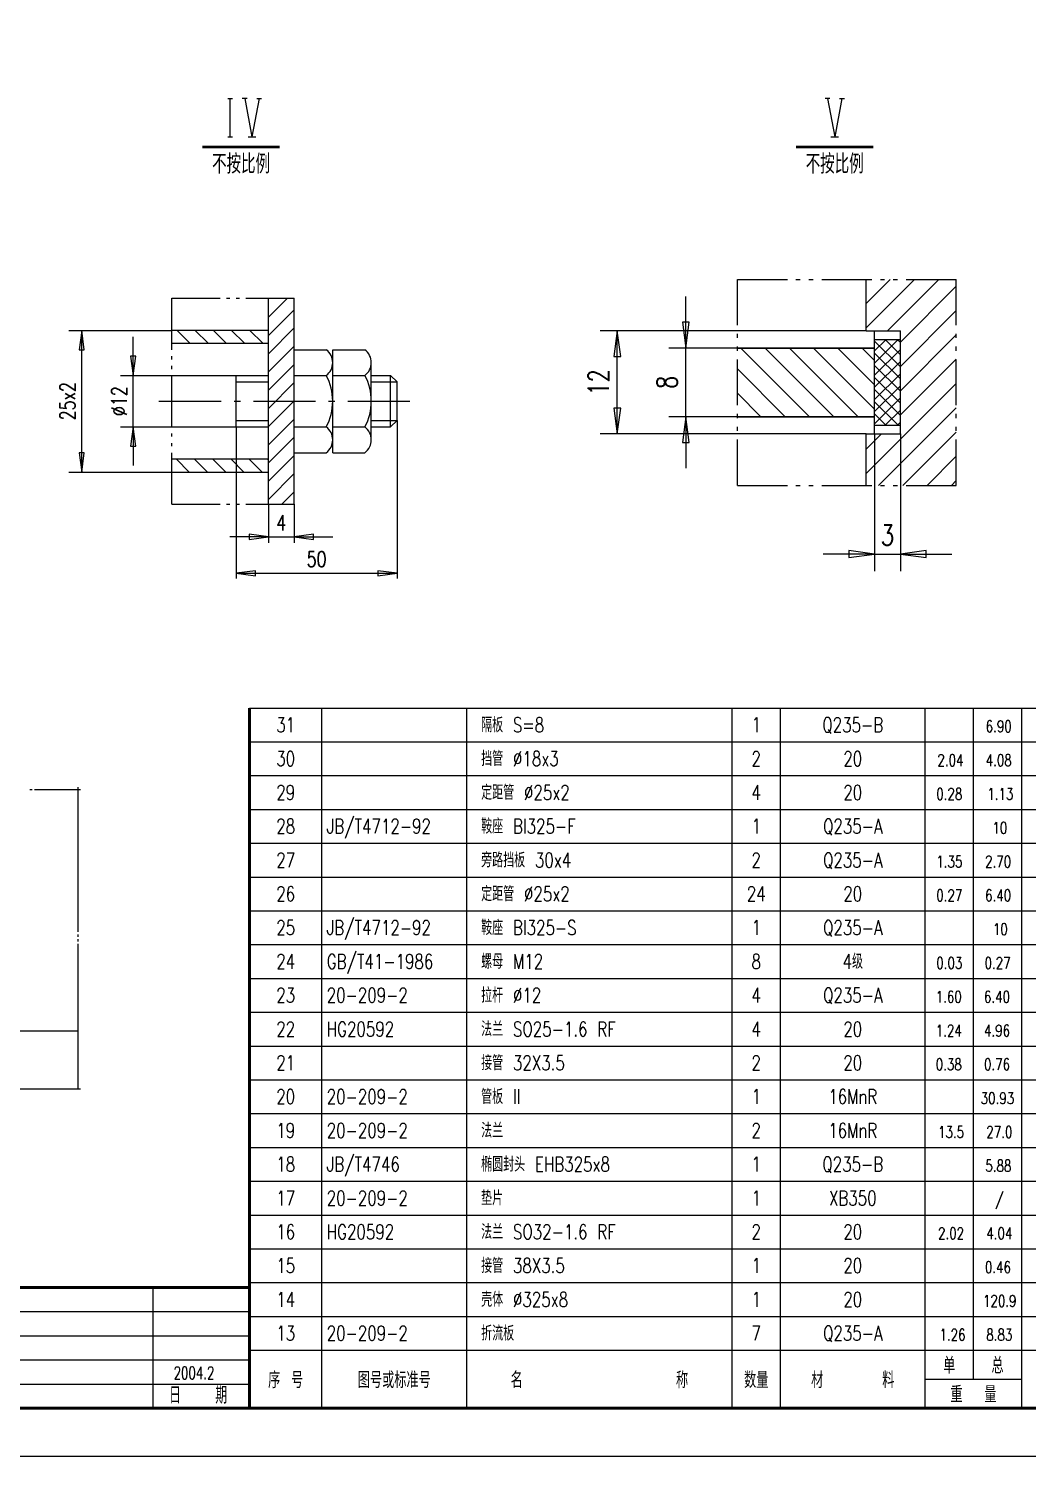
# Model space of a CAD drawing. Extents: x 2423 to 4272, y 1058 to 1658.
# Drawn here: x 2848.2 to 3055.2, y 1057.6 to 1353.3 of the extents above; entities that cross this region are included whole.
import ezdxf
from ezdxf.enums import TextEntityAlignment as Align

# ---------------------------------------------------------------- set-up
doc = ezdxf.new("R2010")
doc.units = 0
doc.header["$LTSCALE"] = 9
doc.header["$MEASUREMENT"] = 0
doc.layers.add('1', color=2, linetype='CONTINUOUS')
doc.layers.add('2', color=1, linetype='CONTINUOUS')
doc.styles.add('HZ', font='txt', dxfattribs={"width": 0.75, "bigfont": 'hztxt'})

msp = doc.modelspace()

# ---------------------------------------------------------------- linework, layer by layer
at = {"layer": '1'}
for p, q in [((2995.089, 1291.867), (2995.089, 1301.349)), ((2995.089, 1301.349), (3005.459, 1301.349)), ((3007.237, 1301.349), (3008.126, 1301.349)), ((3009.903, 1301.349), (3010.792, 1301.349)), ((3012.57, 1301.349), (3022.94, 1301.349)), ((3026.783, 1301.349), (3021.755, 1296.319)), ((3021.755, 1291.29), (3031.811, 1301.349)), ((3024.718, 1301.349), (3025.607, 1301.349)), ((3036.838, 1301.349), (3026.175, 1290.682)), ((3027.385, 1301.349), (3028.274, 1301.349)), ((3030.051, 1301.349), (3040.422, 1301.349)), ((3040.422, 1291.867), (3040.422, 1301.349)), ((3028.866, 1288.345), (3040.422, 1299.904)), ((2877.907, 1286.776), (2877.907, 1297.442)), ((2877.907, 1297.442), (2887.907, 1297.442)), ((2889.241, 1297.442), (2889.907, 1297.442)), ((2891.241, 1297.442), (2891.907, 1297.442)), ((2893.241, 1297.442), (2903.241, 1297.442)), ((2901.863, 1297.442), (2897.907, 1293.485)), ((2897.907, 1289.714), (2903.241, 1295.049)), ((3040.422, 1294.875), (3028.866, 1283.316)), ((2856.574, 1290.776), (2877.907, 1290.776)), ((2859.241, 1261.442), (2859.241, 1290.776)), ((2878.98, 1290.776), (2881.646, 1288.109)), ((2885.417, 1288.109), (2882.751, 1290.776)), ((2886.522, 1290.776), (2889.188, 1288.109)), ((2892.958, 1288.109), (2890.292, 1290.776)), ((2894.063, 1290.776), (2896.729, 1288.109)), ((2897.907, 1290.702), (2897.834, 1290.776)), ((2903.241, 1291.277), (2897.907, 1285.942)), ((3021.755, 1290.682), (2966.644, 1290.682)), ((2970.2, 1269.349), (2970.2, 1290.682)), ((2995.089, 1289.2), (2995.089, 1290.089)), ((3028.866, 1278.287), (3040.422, 1289.846)), ((3040.422, 1289.2), (3040.422, 1290.089)), ((2897.907, 1282.17), (2903.241, 1287.505)), ((3023.533, 1287.126), (2980.866, 1287.126)), ((2984.422, 1272.904), (2984.422, 1287.126)), ((2995.089, 1286.534), (2995.089, 1287.423)), ((2995.813, 1287.126), (3010.031, 1272.904)), ((3015.058, 1272.904), (3000.84, 1287.126)), ((3005.868, 1287.126), (3020.086, 1272.904)), ((3023.533, 1274.485), (3010.896, 1287.126)), ((3015.923, 1287.126), (3023.533, 1279.514)), ((3023.533, 1284.543), (3020.951, 1287.126)), ((3025.906, 1288.904), (3023.533, 1286.531)), ((3023.533, 1284.016), (3028.419, 1288.904)), ((3023.533, 1288.567), (3028.866, 1283.232)), ((3028.866, 1286.837), (3023.533, 1281.502)), ((3028.866, 1285.746), (3025.709, 1288.904)), ((3028.223, 1288.904), (3028.866, 1288.261)), ((3040.422, 1286.534), (3040.422, 1287.423)), ((2877.907, 1284.776), (2877.907, 1285.442)), ((2903.241, 1283.733), (2897.907, 1278.398)), ((2995.089, 1275.274), (2995.089, 1284.756)), ((3028.866, 1280.717), (3023.533, 1286.052)), ((3023.533, 1278.987), (3028.866, 1284.322)), ((3023.533, 1283.537), (3028.866, 1278.203)), ((3040.422, 1284.817), (3028.866, 1273.258)), ((3040.422, 1275.274), (3040.422, 1284.756)), ((2867.241, 1281.442), (2891.241, 1281.442)), ((2869.907, 1270.776), (2869.907, 1281.442)), ((2877.907, 1282.776), (2877.907, 1283.442)), ((2877.907, 1270.776), (2877.907, 1281.442)), ((3005.003, 1272.904), (2995.089, 1282.822)), ((3028.866, 1281.808), (3023.533, 1276.473)), ((3028.866, 1275.688), (3023.533, 1281.023)), ((2891.241, 1280.109), (2897.907, 1280.109)), ((2897.907, 1274.627), (2903.241, 1279.961)), ((2919.241, 1280.109), (2924.574, 1280.109)), ((2995.089, 1277.793), (2999.976, 1272.904)), ((3021.755, 1261.116), (3040.422, 1279.788)), ((3023.533, 1273.958), (3028.866, 1279.293)), ((3023.533, 1278.508), (3028.866, 1273.173)), ((2875.241, 1276.109), (2888.13, 1276.109)), ((2890.796, 1276.109), (2892.13, 1276.109)), ((2894.796, 1276.109), (2907.685, 1276.109)), ((2903.241, 1276.19), (2897.907, 1270.855)), ((2910.352, 1276.109), (2911.685, 1276.109)), ((2914.352, 1276.109), (2927.241, 1276.109)), ((3028.866, 1276.778), (3023.533, 1271.444)), ((3028.399, 1271.126), (3023.533, 1275.994)), ((3040.422, 1274.759), (3024.349, 1258.682)), ((2891.241, 1272.109), (2897.907, 1272.109)), ((2897.907, 1267.083), (2903.241, 1272.418)), ((2919.241, 1272.109), (2924.574, 1272.109)), ((2924.574, 1272.109), (2924.574, 1239.354)), ((3023.533, 1272.904), (2980.866, 1272.904)), ((2995.089, 1272.608), (2995.089, 1273.497)), ((3023.533, 1273.479), (3025.885, 1271.126)), ((3025.73, 1271.126), (3028.866, 1274.264)), ((3028.866, 1271.749), (3028.243, 1271.126)), ((3040.422, 1272.608), (3040.422, 1273.497)), ((2867.241, 1270.776), (2891.241, 1270.776)), ((2877.907, 1268.776), (2877.907, 1269.442)), ((2891.241, 1270.776), (2891.241, 1239.354)), ((3021.755, 1269.349), (2966.644, 1269.349)), ((2995.089, 1269.941), (2995.089, 1270.83)), ((3024.958, 1269.349), (3021.755, 1266.145)), ((3023.533, 1269.349), (3023.533, 1240.904)), ((3028.866, 1269.349), (3028.866, 1240.904)), ((3029.377, 1258.682), (3040.422, 1269.73)), ((3040.422, 1269.941), (3040.422, 1270.83)), ((2877.907, 1266.776), (2877.907, 1267.442)), ((2903.241, 1268.646), (2897.907, 1263.311)), ((2995.089, 1258.682), (2995.089, 1268.163)), ((3040.422, 1258.682), (3040.422, 1268.163)), ((2877.907, 1254.776), (2877.907, 1265.442)), ((2878.867, 1264.109), (2881.533, 1261.442)), ((2885.304, 1261.442), (2882.638, 1264.109)), ((2886.409, 1264.109), (2889.075, 1261.442)), ((2892.845, 1261.442), (2890.179, 1264.109)), ((2893.95, 1264.109), (2896.616, 1261.442)), ((2897.907, 1263.922), (2897.721, 1264.109)), ((2897.907, 1259.539), (2903.241, 1264.874)), ((3040.422, 1264.701), (3034.405, 1258.682)), ((2856.574, 1261.442), (2877.907, 1261.442)), ((2903.241, 1261.102), (2897.907, 1255.768)), ((2900.686, 1254.776), (2903.241, 1257.331)), ((2995.089, 1258.682), (3005.459, 1258.682)), ((3007.237, 1258.682), (3008.126, 1258.682)), ((3009.903, 1258.682), (3010.792, 1258.682)), ((3012.57, 1258.682), (3022.94, 1258.682)), ((3024.718, 1258.682), (3025.607, 1258.682)), ((3027.385, 1258.682), (3028.274, 1258.682)), ((3030.051, 1258.682), (3040.422, 1258.682)), ((3039.432, 1258.682), (3040.422, 1259.672)), ((2877.907, 1254.776), (2887.907, 1254.776)), ((2889.241, 1254.776), (2889.907, 1254.776)), ((2891.241, 1254.776), (2891.907, 1254.776)), ((2893.241, 1254.776), (2903.241, 1254.776)), ((2897.907, 1254.776), (2897.907, 1246.786)), ((2903.241, 1254.776), (2903.241, 1246.786)), ((2897.907, 1248.003), (2903.241, 1248.003)), ((3023.533, 1244.46), (3028.866, 1244.46)), ((2891.241, 1240.459), (2924.574, 1240.459)), ((2894, 1212.552), (3074, 1212.552)), ((2909, 1079.552), (2909, 1212.552)), ((2939, 1079.552), (2939, 1212.552)), ((2994, 1079.552), (2994, 1212.552)), ((3004, 1079.552), (3004, 1212.552)), ((3034, 1079.552), (3034, 1212.552)), ((3044, 1079.552), (3044, 1212.552)), ((3054, 1079.552), (3054, 1212.552)), ((2894, 1205.552), (3074, 1205.552)), ((2894, 1198.552), (3074, 1198.552)), ((2848.468, 1195.689), (2848.968, 1195.689)), ((2849.468, 1195.689), (2858.968, 1195.689)), ((2858.469, 1166.189), (2858.471, 1196.189)), ((2894, 1191.552), (3074, 1191.552)), ((2894, 1184.552), (3074, 1184.552)), ((2894, 1177.552), (3074, 1177.552)), ((2894, 1170.552), (3074, 1170.552)), ((2858.469, 1165.189), (2858.469, 1165.689)), ((2858.468, 1133.689), (2858.469, 1163.689)), ((2858.469, 1164.189), (2858.469, 1164.689)), ((2894, 1163.552), (3074, 1163.552)), ((2894, 1156.552), (3074, 1156.552)), ((2894, 1149.552), (3074, 1149.552)), ((2894, 1142.552), (3074, 1142.552)), ((2826.968, 1133.689), (2858.968, 1133.689)), ((2894, 1135.552), (3074, 1135.552)), ((2894, 1128.552), (3074, 1128.552)), ((2894, 1121.552), (3074, 1121.552)), ((2894, 1114.552), (3074, 1114.552)), ((2894, 1107.552), (3074, 1107.552)), ((2894, 1100.552), (3074, 1100.552)), ((2894, 1093.552), (3074, 1093.552)), ((2894, 1086.552), (3074, 1086.552)), ((2894, 1079.552), (3074, 1079.552)), ((2909, 1067.552), (2909, 1079.552)), ((2939, 1067.552), (2939, 1079.552)), ((2994, 1067.552), (2994, 1079.552)), ((3004, 1067.552), (3004, 1079.552)), ((3034, 1067.552), (3034, 1079.552)), ((3044, 1073.552), (3044, 1079.552)), ((3054, 1067.552), (3054, 1079.552)), ((3034, 1073.552), (3054, 1073.552))]:
    msp.add_line(p, q, dxfattribs=at)
at = {"layer": '1', "color": 2}
for p, q in [((2874, 1092.552), (2874, 1067.552)), ((2769, 1087.552), (2894, 1087.552)), ((2769, 1082.552), (2894, 1082.552)), ((2769, 1077.552), (2894, 1077.552)), ((2769, 1072.552), (2894, 1072.552))]:
    msp.add_line(p, q, dxfattribs=at)
at = {"layer": '1'}
msp.add_lwpolyline([(2423, 1057.552), (2423, 1651.552), (3264, 1651.552), (3264, 1057.552)], close=True, dxfattribs=at)
for points in [[(2984.422, 1287.126), (2985.133, 1292.46), (2983.711, 1292.46), (2984.422, 1287.126), (2984.422, 1297.793)], [(2859.241, 1290.776), (2858.707, 1286.776), (2859.774, 1286.776), (2859.241, 1290.776)], [(2869.907, 1281.442), (2870.441, 1285.442), (2869.374, 1285.442), (2869.907, 1281.442), (2869.907, 1289.442)], [(2970.2, 1290.682), (2969.488, 1285.349), (2970.911, 1285.349), (2970.2, 1290.682)], [(2970.2, 1269.349), (2970.911, 1274.682), (2969.488, 1274.682), (2970.2, 1269.349)], [(2984.422, 1272.904), (2983.711, 1267.571), (2985.133, 1267.571), (2984.422, 1272.904), (2984.422, 1262.237)], [(2869.907, 1270.776), (2869.374, 1266.776), (2870.441, 1266.776), (2869.907, 1270.776), (2869.907, 1262.776)], [(2859.241, 1261.442), (2859.774, 1265.442), (2858.707, 1265.442), (2859.241, 1261.442)], [(2897.907, 1248.003), (2893.907, 1248.536), (2893.907, 1247.469), (2897.907, 1248.003), (2889.907, 1248.003)], [(2903.241, 1248.003), (2907.241, 1247.469), (2907.241, 1248.536), (2903.241, 1248.003), (2911.241, 1248.003)], [(3023.533, 1244.46), (3018.2, 1245.171), (3018.2, 1243.749), (3023.533, 1244.46), (3012.866, 1244.46)], [(3028.866, 1244.46), (3034.2, 1243.749), (3034.2, 1245.171), (3028.866, 1244.46), (3039.533, 1244.46)], [(2891.241, 1240.459), (2895.241, 1239.926), (2895.241, 1240.992), (2891.241, 1240.459)], [(2924.574, 1240.459), (2920.574, 1240.992), (2920.574, 1239.926), (2924.574, 1240.459)]]:
    msp.add_lwpolyline(points, dxfattribs=at)
at = {"layer": '2'}
for p, q in [((2889.503, 1338.833), (2890.503, 1338.833)), ((2890.003, 1330.833), (2890.003, 1338.833)), ((2893.503, 1338.833), (2892.503, 1338.833)), ((2893.003, 1338.833), (2894.503, 1330.833)), ((2896.003, 1338.833), (2894.503, 1330.833)), ((2895.503, 1338.833), (2896.503, 1338.833)), ((3014.255, 1338.833), (3013.255, 1338.833)), ((3013.755, 1338.833), (3015.255, 1330.833)), ((3016.755, 1338.833), (3015.255, 1330.833)), ((3016.255, 1338.833), (3017.255, 1338.833)), ((2889.503, 1330.833), (2890.503, 1330.833)), ((2893.703, 1330.833), (2895.303, 1330.833)), ((3014.455, 1330.833), (3016.055, 1330.833)), ((3021.755, 1290.682), (3021.755, 1301.349)), ((2897.907, 1254.776), (2897.907, 1297.442)), ((2903.241, 1254.776), (2903.241, 1297.442)), ((2897.907, 1290.776), (2877.907, 1290.776)), ((3021.755, 1290.682), (3028.866, 1290.682)), ((3023.533, 1269.349), (3023.533, 1290.682)), ((3028.866, 1269.349), (3028.866, 1290.682)), ((2877.907, 1288.109), (2897.907, 1288.109)), ((2903.241, 1286.776), (2909.907, 1286.776)), ((2911.241, 1265.442), (2911.241, 1286.776)), ((2911.241, 1286.776), (2917.907, 1286.776)), ((2995.089, 1287.126), (3023.533, 1287.126)), ((3023.533, 1288.904), (3028.866, 1288.904)), ((2919.241, 1268.109), (2919.241, 1284.109)), ((2877.907, 1281.442), (2897.907, 1281.442)), ((2877.907, 1281.442), (2897.907, 1281.442)), ((2891.241, 1270.776), (2891.241, 1281.442)), ((2903.241, 1281.442), (2909.907, 1281.442)), ((2911.241, 1281.442), (2917.907, 1281.442)), ((2919.241, 1281.442), (2923.241, 1281.442)), ((2923.241, 1270.776), (2923.241, 1281.442)), ((2923.241, 1281.442), (2924.574, 1280.109)), ((2924.574, 1272.109), (2924.574, 1280.109)), ((2923.241, 1270.776), (2924.574, 1272.109)), ((2995.089, 1272.904), (3023.533, 1272.904)), ((2877.907, 1270.776), (2897.907, 1270.776)), ((2903.241, 1270.776), (2909.907, 1270.776)), ((2911.241, 1270.776), (2917.907, 1270.776)), ((2919.241, 1270.776), (2923.241, 1270.776)), ((3021.755, 1258.682), (3021.755, 1269.349)), ((3021.755, 1269.349), (3028.866, 1269.349)), ((3023.533, 1271.126), (3028.866, 1271.126)), ((2897.907, 1264.109), (2877.907, 1264.109)), ((2903.241, 1265.442), (2909.907, 1265.442)), ((2911.241, 1265.442), (2917.907, 1265.442)), ((2877.907, 1261.442), (2897.907, 1261.442)), ((2792.468, 1145.689), (2858.468, 1145.689)), ((2769, 1067.552), (2894, 1067.552)), ((2894, 1067.552), (3074, 1067.552))]:
    msp.add_line(p, q, dxfattribs=at)
at = {"layer": '2', "const_width": 0.6}
msp.add_lwpolyline([(2448, 1067.552), (2448, 1641.552), (3254, 1641.552), (3254, 1067.552)], close=True, dxfattribs=at)
for points in [[(2884.253, 1328.756), (2900.253, 1328.756)], [(3007.255, 1328.756), (3023.255, 1328.756)], [(2894, 1079.552), (2894, 1212.552)], [(2769, 1092.552), (2894, 1092.552)], [(2894, 1067.552), (2894, 1079.552)]]:
    msp.add_lwpolyline(points, dxfattribs=at)
at = {"layer": '2'}
for centre, radius, start, end in [((2907.907, 1284.109), 3.333, 306.8699, 53.1301), ((2915.907, 1284.109), 3.333, 306.8699, 53.1301), ((2899.907, 1276.109), 11.333, 331.92752, 28.07249), ((2907.907, 1276.109), 11.333, 331.92752, 28.07249), ((2907.907, 1268.109), 3.333, 306.8699, 53.1301), ((2915.907, 1268.109), 3.333, 306.8699, 53.1301)]:
    msp.add_arc(centre, radius, start, end, dxfattribs=at)

# ---------------------------------------------------------------- texts
at = {"layer": '1', "style": 'HZ', "width": 0.75}
for s, height, p in [('不按比例', 4, (2892.253, 1323.256)), ('不按比例', 4, (3015.254, 1323.256)), ('4', 3.2, (2900.574, 1249.337)), ('3', 4.268, (3026.199, 1246.237)), ('50', 3.2, (2907.907, 1241.792)), ('31', 3.04, (2901.5, 1207.552)), ('1', 3.04, (2999, 1207.552)), ('Q235-B', 3.04, (3019, 1207.552)), ('30', 3.04, (2901.5, 1200.552)), ('2', 3.04, (2999, 1200.552)), ('20', 3.04, (3019, 1200.552)), ('29', 3.04, (2901.5, 1193.552)), ('4', 3.04, (2999, 1193.552)), ('20', 3.04, (3019, 1193.552)), ('28', 3.04, (2901.5, 1186.552)), ('1', 3.04, (2999, 1186.552)), ('Q235-A', 3.04, (3019, 1186.552)), ('27', 3.04, (2901.5, 1179.552)), ('2', 3.04, (2999, 1179.552)), ('Q235-A', 3.04, (3019, 1179.552)), ('26', 3.04, (2901.5, 1172.552)), ('24', 3.04, (2999, 1172.552)), ('20', 3.04, (3019, 1172.552)), ('25', 3.04, (2901.5, 1165.552)), ('1', 3.04, (2999, 1165.552)), ('Q235-A', 3.04, (3019, 1165.552)), ('24', 3.04, (2901.5, 1158.552)), ('8', 3.04, (2999, 1158.552)), ('4级', 3.04, (3019, 1158.552)), ('23', 3.04, (2901.5, 1151.552)), ('4', 3.04, (2999, 1151.552)), ('Q235-A', 3.04, (3019, 1151.552)), ('22', 3.04, (2901.5, 1144.552)), ('4', 3.04, (2999, 1144.552)), ('20', 3.04, (3019, 1144.552)), ('21', 3.04, (2901.5, 1137.552)), ('2', 3.04, (2999, 1137.552)), ('20', 3.04, (3019, 1137.552)), ('20', 3.04, (2901.5, 1130.552)), ('1', 3.04, (2999, 1130.552)), ('16MnR', 3.04, (3019, 1130.552)), ('19', 3.04, (2901.5, 1123.552)), ('2', 3.04, (2999, 1123.552)), ('16MnR', 3.04, (3019, 1123.552)), ('18', 3.04, (2901.5, 1116.552)), ('1', 3.04, (2999, 1116.552)), ('Q235-B', 3.04, (3019, 1116.552)), ('17', 3.04, (2901.5, 1109.552)), ('1', 3.04, (2999, 1109.552)), ('XB350', 3.04, (3019, 1109.552)), ('16', 3.04, (2901.5, 1102.552)), ('2', 3.04, (2999, 1102.552)), ('20', 3.04, (3019, 1102.552)), ('15', 3.04, (2901.5, 1095.552)), ('1', 3.04, (2999, 1095.552)), ('20', 3.04, (3019, 1095.552)), ('14', 3.04, (2901.5, 1088.552)), ('1', 3.04, (2999, 1088.552)), ('20', 3.04, (3019, 1088.552)), ('13', 3.04, (2901.5, 1081.552)), ('7', 3.04, (2999, 1081.552)), ('Q235-A', 3.04, (3019, 1081.552))]:
    msp.add_text(s, height=height, dxfattribs=at).set_placement(p, align=Align.CENTER)
for s, height, p in [('25x2', 3.2, (2857.907, 1276.11)), ('12', 4.2675, (2968.422, 1280.017)), ('8', 4.268, (2982.644, 1280.017)), ('%%c12', 3.2, (2868.574, 1276.11))]:
    msp.add_text(s, height=height, rotation=90, dxfattribs=at).set_placement(p, align=Align.CENTER)
for s, height, p in [('隔板 S=8', 3.04, (2942, 1207.552)), ('6.90', 2.4, (3046.539, 1207.552)), ('挡管 %%c18x3', 3.04, (2942, 1200.552)), ('2.04', 2.4, (3036.539, 1200.552)), ('4.08', 2.4, (3046.539, 1200.552)), ('定距管 %%c25x2', 3.04, (2942, 1193.552)), ('0.28', 2.4, (3036.308, 1193.552)), ('1.13', 2.4, (3046.885, 1193.552)), ('JB/T4712-92', 3.04, (2910, 1186.552)), ('鞍座 BI325-F', 3.04, (2942, 1186.552)), ('10', 2.4, (3047.924, 1186.552)), ('旁路挡板 30x4', 3.04, (2942, 1179.552)), ('1.35', 2.4, (3036.308, 1179.552)), ('2.70', 2.4, (3046.424, 1179.552)), ('定距管 %%c25x2', 3.04, (2942, 1172.552)), ('0.27', 2.4, (3036.308, 1172.552)), ('6.40', 2.4, (3046.424, 1172.552)), ('JB/T4712-92', 3.04, (2910, 1165.552)), ('鞍座 BI325-S', 3.04, (2942, 1165.552)), ('10', 2.4, (3048.04, 1165.552)), ('GB/T41-1986', 3.04, (2910, 1158.552)), ('螺母 M12', 3.04, (2942, 1158.552)), ('0.03', 2.4, (3036.308, 1158.552)), ('0.27', 2.4, (3046.308, 1158.552)), ('20-209-2', 3.04, (2910, 1151.552)), ('拉杆 %%c12', 3.04, (2942, 1151.552)), ('1.60', 2.4, (3036.193, 1151.552)), ('6.40', 2.4, (3046.193, 1151.552)), ('HG20592', 3.04, (2910, 1144.552)), ('法兰 SO25-1.6 RF', 3.04, (2942, 1144.552)), ('1.24', 2.4, (3036.193, 1144.552)), ('4.96', 2.4, (3046.193, 1144.552)), ('接管 32X3.5', 3.04, (2942, 1137.552)), ('0.38', 2.4, (3036.193, 1137.552)), ('0.76', 2.4, (3046.193, 1137.552)), ('20-209-2', 3.04, (2910, 1130.552)), ('管板 II', 3.04, (2942, 1130.552)), ('30.93', 2.4, (3045.5, 1130.552)), ('法兰', 3.04, (2942, 1123.552)), ('20-209-2', 3.04, (2910, 1123.552)), ('13.5', 2.4, (3036.67, 1123.552)), ('27.0', 2.4, (3046.67, 1123.552)), ('JB/T4746', 3.04, (2910, 1116.552)), ('椭圆封头 EHB325x8', 3.04, (2942, 1116.552)), ('5.88', 2.4, (3046.475, 1116.552)), ('20-209-2', 3.04, (2910, 1109.552)), ('垫片', 3.04, (2942, 1109.552)), ('/', 2.4, (3048.522, 1109.552)), ('HG20592', 3.04, (2910, 1102.552)), ('法兰 SO32-1.6 RF', 3.04, (2942, 1102.552)), ('2.02', 2.4, (3036.67, 1102.552)), ('4.04', 2.4, (3046.67, 1102.552)), ('接管 38X3.5', 3.04, (2942, 1095.552)), ('0.46', 2.4, (3046.377, 1095.552)), ('壳体 %%c325x8', 3.04, (2942, 1088.552)), ('120.9', 2.4, (3045.987, 1088.552)), ('20-209-2', 3.04, (2910, 1081.552)), ('折流板', 3.04, (2942, 1081.552)), ('1.26', 2.4, (3036.962, 1081.552)), ('8.83', 2.4, (3046.67, 1081.552))]:
    msp.add_text(s, height=height, dxfattribs=at).set_placement(p)
for s, p in [('单', (3039, 1076.552)), ('总', (3049, 1076.552)), ('序 号', (2901.5, 1073.552)), ('图号或标准号', (2924, 1073.552)), ('名             称', (2966.5, 1073.552)), ('数量', (2999, 1073.552)), ('材     料', (3019, 1073.552)), ('重  量', (3044, 1070.552))]:
    msp.add_text(s, height=3.36, dxfattribs=at).set_placement(p, align=Align.MIDDLE)
at = {"layer": '1', "color": 2, "style": 'HZ', "width": 0.7}
for s, height, p in [('2004.2', 2.5661, (2878.264, 1073.571)), ('日   期', 3.5, (2877.34, 1068.488))]:
    msp.add_text(s, height=height, dxfattribs=at).set_placement(p)

doc.saveas('drawing.dxf')
